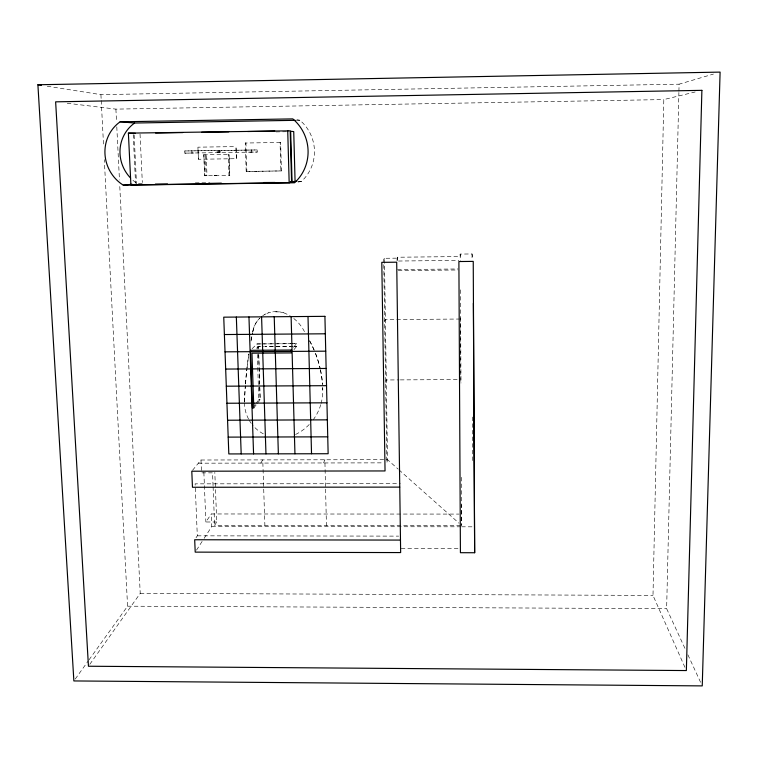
<?xml version="1.0" encoding="UTF-8"?>
<svg xmlns="http://www.w3.org/2000/svg" width="758" height="758" viewBox="0 0 758 758"><rect width="100%" height="100%" fill="white"/><g stroke="black" fill="none" stroke-linecap="round" stroke-linejoin="round"><path stroke-width="0.57" stroke-dasharray="3.79 2.84" d="M684.929 667.334L652.998 595.418L663.809 99.573L695.171 91.974M684.929 648.346L666.633 608.646L678.893 92.476M678.922 91.292L679.092 84.185L713.449 74.066M385.585 382.364L386.305 379.966L399.134 379.9M384.657 321.411L385.386 319.63L459.462 319.033M323.533 462.958L324.869 459.774L325.542 487.915M396.927 260.42L397.4 257.237L460.277 256.555L460.163 254.082L472.035 253.949L472.897 259.264M321.07 403.578A51.212 49.81 33.2 0 0 322.766 389.735L322.766 389.735A106.736 103.154 37.4 0 0 322.709 387.632M260.78 463.072L262.761 459.898L263.67 487.953M460.494 525.559L214.618 525.313L216.75 522.006L214.808 472.348M196.483 550.166L203.485 539.336M204.12 538.351L211.766 526.545L211.264 513.962L459.121 514.085M384.458 258.288L383.7 259.435L386.817 462.854L387.518 459.661L384.458 258.288L396.898 258.156M196 537.792L197.307 535.83L195.138 483.841L400.328 483.67M216.75 522.006L205.873 521.997L211.264 513.962M89.814 664.311L140.23 593.372L119.698 184.706M75.241 679.026L88.326 660.815M89.018 659.858L127.581 606.192L104.301 159.616M253.797 407.937L256.621 404.327M257.322 403.427L260.146 399.817L259.691 385.661L260.202 399.75L258.866 399.75M253.125 407.046L255.256 404.336M255.967 403.436L258.81 399.817L257.332 354.431M293.943 349.684L296.549 346.463L296.511 343.63L294.189 343.639M192.523 470.32L200.984 460.011L387.518 459.661L398.111 469.069M293.488 347.316L296.473 343.677L291.821 343.706M256.81 348.339L258.421 346.719L263.651 346.69M252.111 348.718L256.981 343.952L275.618 343.772M279.475 311.879L272.738 311.889M252.67 332.241A444.264 425.56 -20.5 0 1 253.077 330.261L253.134 330.213A24.398 23.839 40 0 1 259.662 318.265M229.721 175.382L229.001 154.424L228.234 154.433L228.982 175.43L229.826 175.335L229.087 154.424L203.836 154.812L206.185 154.774L207 175.667L204.651 175.742L229.826 175.335M298.008 182.072L301.466 181.37A40.307 39.283 72.2 0 0 299.874 120.247L296.852 119.669M280.877 170.948L281.436 170.882L280.621 142.485L280.062 142.466L280.877 170.948L246.198 171.45L245.251 143.016L280.621 142.485M246.198 171.45L281.436 170.882M236.411 158.687L235.994 146.578L236.411 158.687L198.416 159.265L197.914 147.175L235.994 146.578M198.416 159.265L197.914 147.175M254.11 171.299L254.3 171.299M256.157 171.27L256.337 171.27M258.288 171.242L258.469 171.232M215.12 175.572C211.075 175.704 219.422 175.477 215.348 175.619M47.233 86.232L100.918 94.636L679.092 84.185M67.225 103.24L115.898 109.124L663.809 99.573M296.331 120.314L299.874 120.247M275.997 131.901L286.638 131.721M184.753 150.975L257.18 149.942L257.246 152.045L184.838 153.125L184.753 150.975L257.18 149.942M142.229 183.616L137.511 183.682A36.422 34.982 64.4 0 1 132.735 180.11M195.308 182.868L209.852 182.754M297.932 181.418L301.466 181.37M184.838 153.125L193.963 153.021M218.181 152.604L219.536 152.595L219.46 150.435L218.105 150.444M249.723 152.131L257.246 152.045M398.49 261.027L458.855 260.392M397.571 269.583L458.022 268.967M398.244 270.597L458.04 269.99M276.774 343.762L293.033 343.649M260.468 343.933L256.981 343.952L257.208 349.04M261.633 343.924L290.665 343.715M257.133 346.681L261.614 346.652M293.052 346.434L264.75 346.624L290.646 346.501M294.227 346.425L296.586 346.406L291.83 346.491M400.3 379.891L459.774 379.569M258.81 399.817L260.146 399.817M198.378 463.185L383.302 462.854M211.766 526.545L460.381 526.801M461.565 526.801L472.215 526.819M197.307 535.83L398.68 536.124M401.19 548.602L458.003 548.716M140.23 593.372L652.998 595.418M127.581 606.192L666.633 608.646M245.251 143.016L245.924 143.035L246.871 171.384M283.681 312.703L278.717 311.718L273.723 311.718L268.853 312.741A24.398 23.849 40 0 0 264.324 314.741M283.634 312.751L288.258 314.76A39.492 38.535 38.6 0 1 290.172 315.906M398.992 469.856L459.026 523.21M687.894 654.779L701.254 683.754M100.918 94.636L101.165 99.364M101.221 100.539L103.628 146.616M115.898 109.124L116.552 122.114M116.789 126.832L119.461 179.987M140.041 134.109L142.324 182.517M134.147 134.981L136.516 184.327M133.209 134.554L135.549 183.265M191.945 150.956L192.03 153.05M203.864 472.357L205.873 521.997M200.984 460.011L201.505 472.869L212.553 472.85L213.055 485.679M205.247 154.793L206.062 175.761M213.102 486.844L214.618 525.313M263.708 489.118L264.883 525.37M258.743 354.924L259.7 384.41M258.649 353.806L259.653 384.477M251.751 149.932L251.827 152.093M325.57 489.081L326.442 525.427M397.4 257.237L397.448 260.6M460.485 289.821L460.959 383.093M461.433 477.284L461.679 525.559L461.433 504.629M460.163 254.082L460.305 261.065M460.485 317.905L460.817 382.904M472.035 253.949L472.054 259.7M472.604 417.023L472.765 463.072M293.801 318.502A39.492 38.535 38.6 0 1 304.82 332.336M309.586 340.854A106.764 103.183 37.4 0 1 314.693 351.513M315.499 353.503A106.764 103.183 37.4 0 1 320.179 368.805M320.407 369.847A106.764 103.183 37.4 0 1 322.501 384.524M322.671 387.689A106.764 103.183 37.4 0 1 322.737 389.801M309.634 340.797A106.736 103.154 37.4 0 1 314.731 351.456M315.536 353.446A106.736 103.154 37.4 0 1 320.217 368.748M320.445 369.781A106.736 103.154 37.4 0 1 322.529 384.467M309.226 424.508A51.212 49.81 33.2 0 1 295.241 434.656M320.757 404.696A51.212 49.81 33.2 0 1 312.969 420.121M263.339 433.86A35.048 34.063 31 0 1 252.461 424.944M251.23 423.352A35.048 34.063 31 0 1 249.05 419.97M248.567 419.089A35.048 34.063 31 0 1 244.502 402.763M244.464 401.844A444.264 425.56 -20.5 0 1 245.298 385.926M245.45 383.936A444.264 425.56 -20.5 0 1 248.814 354.071M251.135 340.171A444.264 425.56 -20.5 0 1 252.471 333.236M244.521 401.778A444.141 425.446 -20.5 0 1 245.355 385.86M245.507 383.87A444.141 425.446 -20.5 0 1 246.919 368.938M247.032 367.943A444.141 425.446 -20.5 0 1 248.87 354.024M251.002 341.109A444.141 425.446 -20.5 0 1 252.518 333.188M252.727 332.194A444.141 425.446 -20.5 0 1 253.134 330.213M253.077 330.261A24.398 23.849 40 0 1 260.326 317.64M262.704 315.754A24.398 23.839 40 0 1 268.901 312.694M203.864 154.812L204.679 175.752L203.836 154.812M258.554 349.031L258.478 346.671L258.497 349.087M217.11 151.259A1.09 1.052 67.7 0 0 218.456 152.566A1.09 1.052 67.7 0 0 218.863 150.747A1.09 1.052 67.7 0 0 217.11 151.259M218.475 151.249A1.08 1.052 67.8 0 0 219.811 152.557A1.08 1.052 67.8 0 0 220.218 150.738A1.08 1.052 67.8 0 0 218.475 151.249"/><path stroke-width="1.14" d="M291.593 182.233L290.181 130.831L128.386 133.143L130.907 184.933L289.168 182.706L295.08 181.55L293.734 131.608L290.665 131.257L292.057 182.138M123.298 185.179L294.54 182.773A42.145 41.036 71.4 0 0 292.815 118.892L120.143 121.801A38.08 36.507 63.9 0 0 123.298 185.179L132.044 184.26M37.9 84.763L720.1 72.105L702.24 685.895L73.867 680.94L37.9 84.763L41.396 85.313M120.143 121.801L134.611 123.023L295.156 120.332M135.511 133.351L128.386 133.143M155.579 133.029L182.744 132.584M201.628 132.271L228.783 131.835M247.676 131.522L274.832 131.077M290.342 181.617L296.748 181.437M155.371 184.061L167.518 183.976M210.051 183.379L221.355 183.133M263.775 182.536L275.05 182.47M224.387 334.543L325.324 333.795M225.031 351.845L325.732 351.172M225.676 369.061L326.139 368.464M226.31 386.192L326.546 385.68M226.936 403.247L326.944 402.811M227.571 420.226L327.342 419.856M228.196 437.12L327.74 436.835M399.76 487.119L192.466 487.261L191.793 471.211L385.045 470.945L381.795 262.344L396.699 262.192L400.65 552.573L195.213 552.127L194.683 539.753L400.48 540.084M474.65 552.734L460.419 552.705L458.893 261.538L473.238 261.387L474.65 552.734L473.371 303.247M236.344 317.062L241.186 453.919M248.956 316.958L253.57 453.89M261.586 316.853L265.963 453.862M274.225 316.749L278.366 453.834M287.718 130.537L289.168 182.706M291.11 316.617L294.947 453.796M308.004 316.474L311.529 453.767M130.575 178.045A36.422 34.982 64.4 0 1 134.611 123.023M701.889 90.344L686.36 670.555L88.449 666.235L55.637 101.837L701.889 90.344M324.917 316.342L223.743 317.166L228.821 453.938L328.138 453.729L324.917 316.342M291.252 350.035L250.481 350.31L252.414 407.946L253.797 407.937L251.969 353.171L291.328 352.906L291.252 350.035"/></g></svg>
